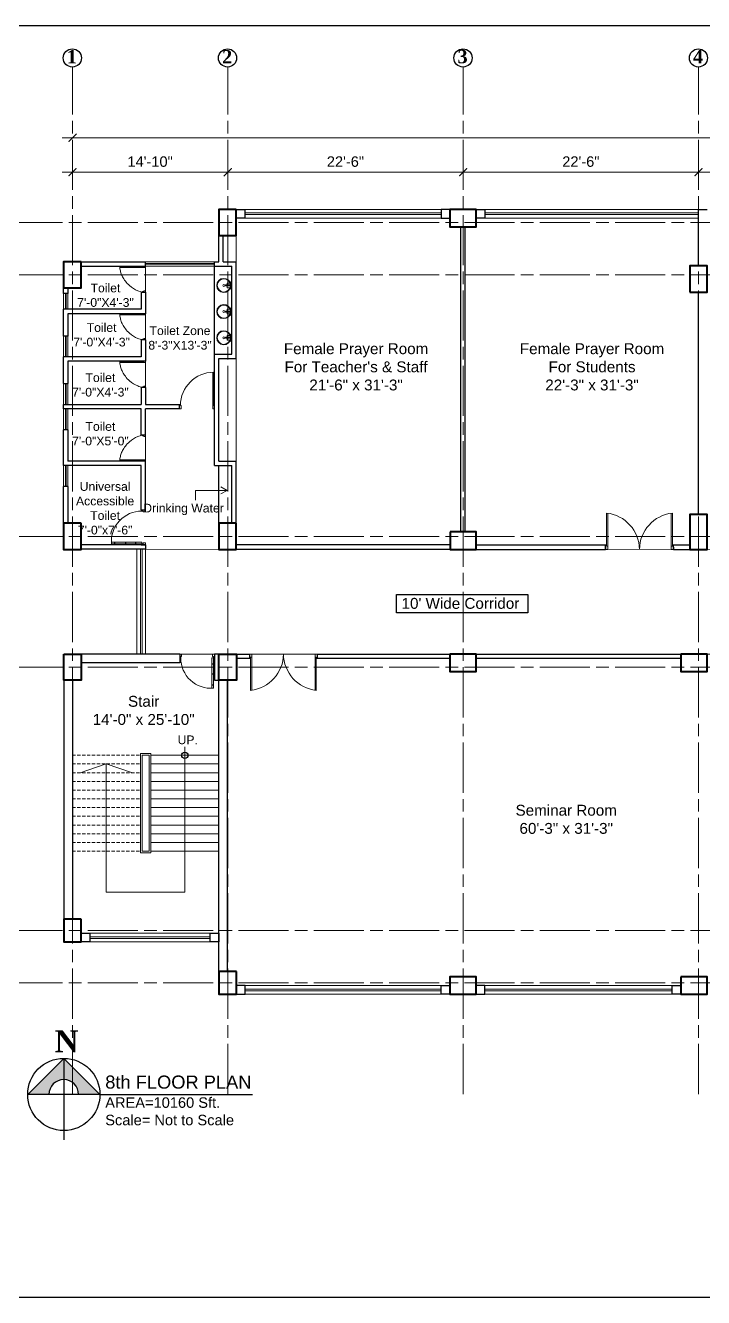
# Model space of a CAD drawing. Header units: inches. Extents: x -12 to 20935469, y -1604 to 24729220.
# Drawn here: x 20840343 to 20841121, y 24705706 to 24707164 of the extents above; entities that cross this region are included whole.
import ezdxf

# ---------------------------------------------------------------- set-up
doc = ezdxf.new("R2010")
doc.units = ezdxf.units.IN
doc.header["$LTSCALE"] = 0.03
doc.header["$MEASUREMENT"] = 0
doc.header["$PDMODE"] = 32
doc.header["$PDSIZE"] = 15
doc.linetypes.add('ACAD_ISO08W100', pattern=[36, 24, -3, 6, -3])
doc.linetypes.add('DASHED2', pattern=[0.375, 0.25, -0.125])
for name, color, linetype, lineweight in [('column', 1, 'Continuous', 40), ('Dim Line', 252, 'Continuous', 13), ('Door', 7, 'Continuous', 18), ('Gas', 21, 'Continuous', 5), ('Glass Line', 252, 'Continuous', 9), ('Grid Line', 252, 'Continuous', 18), ('Hatch', 253, 'Continuous', 15), ('Low Wall', 7, 'Continuous', 30), ('Main Wall', 7, 'Continuous', 30), ('RAIL', 23, 'Continuous', 13), ('STAIR', 46, 'Continuous', 15), ('TOILET FIXTURE', 142, 'Continuous', 5), ('wind.', 150, 'Continuous', 20)]:
    doc.layers.add(name, color=color, linetype=linetype, lineweight=lineweight)
doc.layers.add('TEXT', color=7, linetype='Continuous')
doc.styles.add('2', font='swisscl.ttf')
doc.styles.add('RomanS', font='arial.ttf', dxfattribs={"height": 12})
doc.styles.get("Standard").update_dxf_attribs({"font": 'timesbd.ttf'})
doc.dimstyles.new('Aec_Arch_I', dxfattribs={"dimscale": 96, "dimtxt": 12, "dimasz": 0.09375, "dimexe": 0.125, "dimexo": 0.125, "dimgap": 0.0625, "dimtad": 1, "dimdec": 0, "dimzin": 3, "dimdsep": 46, "dimlunit": 4, "dimtxsty": 'RomanS', "dimblk1": 'ARCHTICK', "dimblk2": 'ARCHTICK', "dimsah": 1, "dimcen": 0.09375, "dimdle": 0.125, "dimadec": 0, "dimazin": 0, "dimtfac": 0.75, "dimtdec": 0, "dimtmove": 2, "dimatfit": 3, "dimldrblk": 'ARCHTICK', "dimfxl": 1, "dimfrac": 1, "dimtolj": 1, "dimtzin": 0, "dimarcsym": 0})

# ---------------------------------------------------------------- blocks, each defined once
blk = doc.blocks.new('_ArchTick')
at = {"color": 0, "linetype": 'ByBlock', "lineweight": 35, "const_width": 0.15}
blk.add_lwpolyline([(-0.5, -0.5), (0.5, 0.5)], dxfattribs=at)
blk = doc.blocks.new('*D14')
at = {"layer": 'Defpoints', "color": 0, "transparency": 16777216}
for p in [(20831126.3, 24724578.2), (20830948.3, 24724562.3), (20831126.3, 24724562.3)]:
    blk.add_point(p, dxfattribs=at)
at = {"layer": 'Dim Line', "color": 0, "lineweight": -2, "transparency": 16777216}
for p, q in [((20830948.3, 24724574.3), (20830948.3, 24724590.2)), ((20831126.3, 24724574.3), (20831126.3, 24724590.2)), ((20830936.3, 24724578.2), (20831138.3, 24724578.2))]:
    blk.add_line(p, q, dxfattribs=at)
at = {"layer": 'Dim Line', "color": 0, "lineweight": -2, "transparency": 16777216, "xscale": 9, "yscale": 9, "zscale": 9, "rotation": 180}
blk.add_blockref('_ArchTick', (20830948.3, 24724578.2), dxfattribs=at)
at = {"layer": 'Dim Line', "color": 0, "lineweight": -2, "transparency": 16777216, "xscale": 9, "yscale": 9, "zscale": 9}
blk.add_blockref('_ArchTick', (20831126.3, 24724578.2), dxfattribs=at)
at = {"layer": 'Dim Line', "color": 0, "transparency": 16777216, "insert": (20831037.3, 24724590.3), "char_height": 12, "attachment_point": 5, "style": 'RomanS'}
blk.add_mtext('\\A1;14\'-10"', dxfattribs=at)
blk = doc.blocks.new('*D7')
at = {"layer": 'Defpoints', "color": 0, "transparency": 16777216}
for p in [(20831396.3, 24724578.2), (20831396.3, 24724578.2), (20831126.3, 24724562.3)]:
    blk.add_point(p, dxfattribs=at)
at = {"layer": 'Dim Line', "color": 0, "lineweight": -2, "transparency": 16777216}
for p, q in [((20831126.3, 24724574.3), (20831126.3, 24724590.2)), ((20831114.3, 24724578.2), (20831408.3, 24724578.2))]:
    blk.add_line(p, q, dxfattribs=at)
at = {"layer": 'Dim Line', "color": 0, "lineweight": -2, "transparency": 16777216, "xscale": 9, "yscale": 9, "zscale": 9, "rotation": 180}
blk.add_blockref('_ArchTick', (20831126.3, 24724578.2), dxfattribs=at)
at = {"layer": 'Dim Line', "color": 0, "lineweight": -2, "transparency": 16777216, "xscale": 9, "yscale": 9, "zscale": 9}
blk.add_blockref('_ArchTick', (20831396.3, 24724578.2), dxfattribs=at)
at = {"layer": 'Dim Line', "color": 0, "transparency": 16777216, "insert": (20831261.3, 24724590.3), "char_height": 12, "attachment_point": 5, "style": 'RomanS'}
blk.add_mtext('\\A1;22\'-6"', dxfattribs=at)
blk = doc.blocks.new('*D8')
at = {"layer": 'Defpoints', "color": 0, "transparency": 16777216}
for p in [(20831396.3, 24724578.2), (20831666.3, 24724578.2), (20831666.3, 24724578.2)]:
    blk.add_point(p, dxfattribs=at)
at = {"layer": 'Dim Line', "color": 0, "lineweight": -2, "transparency": 16777216}
blk.add_line((20831384.3, 24724578.2), (20831678.3, 24724578.2), dxfattribs=at)
at = {"layer": 'Dim Line', "color": 0, "lineweight": -2, "transparency": 16777216, "xscale": 9, "yscale": 9, "zscale": 9, "rotation": 180}
blk.add_blockref('_ArchTick', (20831396.3, 24724578.2), dxfattribs=at)
at = {"layer": 'Dim Line', "color": 0, "lineweight": -2, "transparency": 16777216, "xscale": 9, "yscale": 9, "zscale": 9}
blk.add_blockref('_ArchTick', (20831666.3, 24724578.2), dxfattribs=at)
at = {"layer": 'Dim Line', "color": 0, "transparency": 16777216, "insert": (20831531.3, 24724590.3), "char_height": 12, "attachment_point": 5, "style": 'RomanS'}
blk.add_mtext('\\A1;22\'-6"', dxfattribs=at)
blk = doc.blocks.new('*D9')
at = {"layer": 'Defpoints', "color": 0, "transparency": 16777216}
for p in [(20831666.3, 24724578.2), (20831844.3, 24724578.2), (20831844.3, 24724578.2)]:
    blk.add_point(p, dxfattribs=at)
at = {"layer": 'Dim Line', "color": 0, "lineweight": -2, "transparency": 16777216}
blk.add_line((20831654.3, 24724578.2), (20831856.3, 24724578.2), dxfattribs=at)
at = {"layer": 'Dim Line', "color": 0, "lineweight": -2, "transparency": 16777216, "xscale": 9, "yscale": 9, "zscale": 9, "rotation": 180}
blk.add_blockref('_ArchTick', (20831666.3, 24724578.2), dxfattribs=at)
at = {"layer": 'Dim Line', "color": 0, "lineweight": -2, "transparency": 16777216, "xscale": 9, "yscale": 9, "zscale": 9}
blk.add_blockref('_ArchTick', (20831844.3, 24724578.2), dxfattribs=at)
at = {"layer": 'Dim Line', "color": 0, "transparency": 16777216, "insert": (20831755.3, 24724590.3), "char_height": 12, "attachment_point": 5, "style": 'RomanS'}
blk.add_mtext('\\A1;14\'-10"', dxfattribs=at)
blk = doc.blocks.new('*D13')
at = {"layer": 'Defpoints', "color": 0, "transparency": 16777216}
for p in [(20830948.3, 24724610.7), (20832951.8, 24724617.8), (20832951.8, 24724610.7)]:
    blk.add_point(p, dxfattribs=at)
at = {"layer": 'Dim Line', "color": 0, "lineweight": -2, "transparency": 16777216}
for p, q in [((20830948.3, 24724622.7), (20830948.3, 24724629.8)), ((20832951.8, 24724622.7), (20832951.8, 24724629.8)), ((20830936.3, 24724617.8), (20832963.8, 24724617.8))]:
    blk.add_line(p, q, dxfattribs=at)
at = {"layer": 'Dim Line', "color": 0, "lineweight": -2, "transparency": 16777216, "xscale": 9, "yscale": 9, "zscale": 9, "rotation": 180}
blk.add_blockref('_ArchTick', (20830948.3, 24724617.8), dxfattribs=at)
at = {"layer": 'Dim Line', "color": 0, "lineweight": -2, "transparency": 16777216, "xscale": 9, "yscale": 9, "zscale": 9}
blk.add_blockref('_ArchTick', (20832951.8, 24724617.8), dxfattribs=at)
at = {"layer": 'Dim Line', "color": 0, "transparency": 16777216, "insert": (20831950, 24724629.9), "char_height": 12, "attachment_point": 5, "style": 'RomanS'}
blk.add_mtext('\\A1;166\'-11"', dxfattribs=at)
blk = doc.blocks.new('Door_45')
at = {"layer": 'Door'}
for p, q in [((1.5, 5), (1.5, 44)), ((1.5, 40), (2.2, 40)), ((2.2, 40), (2.2, 39.5)), ((2.2, 39.5), (2.7, 39.5)), ((2.7, 39.5), (2.7, 40)), ((2.7, 40), (3.5, 40)), ((3.5, 44), (3.5, 5)), ((1.5, 25.8), (2.2, 25.8)), ((2.2, 25.8), (2.2, 25.3)), ((2.2, 25.3), (2.7, 25.3)), ((2.7, 25.8), (3.5, 25.8)), ((2.7, 25.3), (2.7, 25.8)), ((0, 0), (0, 5)), ((0, 5), (1.5, 5)), ((1.5, 12.6), (2.2, 12.6)), ((3.5, 5), (1.5, 5)), ((1.5, 5), (1.5, 3)), ((1.5, 3), (2.5, 3)), ((2.2, 12.6), (2.2, 13.1)), ((2.2, 13.1), (2.7, 13.1)), ((2.5, 3), (2.5, 0)), ((2.7, 13.1), (2.7, 12.6)), ((2.7, 12.6), (3.5, 12.6)), ((42.5, 3), (42.5, 0)), ((43.5, 3), (42.5, 3)), ((45, 5), (43.5, 5)), ((43.5, 5), (43.5, 3)), ((45, 0), (45, 5)), ((2.5, 0), (0, 0)), ((42.5, 0), (45, 0))]:
    blk.add_line(p, q, dxfattribs=at)
blk.add_arc((4.7, 5.3), 38.8, 359.6233, 94.6685, dxfattribs=at)
blk = doc.blocks.new('sssss-flat-876')
at = {"layer": 'Door', "linetype": 'Continuous', "ltscale": 3}
blk.add_line((3666.5, 84027.2), (3666.5, 84055.7), dxfattribs=at)
at = {"layer": 'Door', "linetype": 'Continuous', "ltscale": 3, "extrusion": (-7.21527e-09, -3.35624e-18, 1), "elevation": 0}
for points in [[(3666.5, 84057.2), (3666.5, 84055.7), (3668.4, 84055.7), (3668.4, 84056.5), (3670.2, 84056.5), (3670.2, 84057.2)], [(3668.4, 84055.7), (3696.2, 84055.7), (3696.2, 84056.5), (3668.4, 84056.5)]]:
    blk.add_lwpolyline(points, close=True, dxfattribs=at)
at = {"layer": 'Door', "linetype": 'Continuous', "ltscale": 3, "flags": 128}
blk.add_lwpolyline([(3670.2, 84027.2, 0.04096), (3675.5, 84028.9, 0.082496), (3684.9, 84034.8, 0.052187), (3689.7, 84040, 0.043988), (3692.9, 84045, 0.036571), (3694.8, 84049.6, 0.034751), (3695.9, 84054.2, 0.011435), (3696.2, 84055.7)], format="xyb", dxfattribs=at)
at = {"layer": 'Door', "linetype": 'Continuous', "ltscale": 3}
blk.add_lwpolyline([(3666.5, 84027.2), (3666.5, 84028.7), (3668.4, 84028.7), (3668.4, 84027.9), (3670.2, 84027.9), (3670.2, 84027.2)], close=True, dxfattribs=at)
blk = doc.blocks.new('7-flat-72')
at = {"layer": 'Glass Line', "color": 8, "ltscale": 20}
for p, q in [((-64478.7, 376960.5), (-64480.3, 376960.5)), ((-64480.3, 376959.5), (-64480.3, 376960.5)), ((-64480.3, 376959.5), (-64480.3, 376960.5)), ((-64478.7, 376959.5), (-64480.3, 376959.5)), ((-64480.3, 376959.1), (-64480.3, 376959.4)), ((-64478.7, 376959.4), (-64480.3, 376959.4)), ((-64478.7, 376959.1), (-64480.3, 376959.1)), ((-64480.2, 376959.4), (-64480.2, 376959.5)), ((-64480.1, 376959.5), (-64480.1, 376960.5)), ((-64479.9, 376959.5), (-64479.9, 376960.5)), ((-64479.5, 376959.5), (-64479.5, 376960.5)), ((-64479.1, 376959.5), (-64479.1, 376960.5)), ((-64478.9, 376959.5), (-64478.9, 376960.5)), ((-64478.9, 376959.4), (-64478.9, 376959.5)), ((-64478.8, 376959.5), (-64478.8, 376960.5)), ((-64478.7, 376959.5), (-64478.7, 376960.5)), ((-64478.7, 376959.1), (-64478.7, 376959.4)), ((-64475.1, 376959.4), (-64476.9, 376959.4)), ((-64476.9, 376959.1), (-64476.9, 376959.4)), ((-64475.1, 376959.1), (-64476.9, 376959.1)), ((-64476.6, 376959.4), (-64476.6, 376966.6)), ((-64475.5, 376966.6), (-64476.6, 376966.6)), ((-64475.5, 376959.4), (-64475.5, 376966.6)), ((-64475.1, 376959.1), (-64475.1, 376959.4)), ((-64473.3, 376960.5), (-64471.7, 376960.5)), ((-64473.3, 376959.5), (-64473.3, 376960.5)), ((-64473.3, 376959.5), (-64473.3, 376960.5)), ((-64473.3, 376959.5), (-64471.7, 376959.5)), ((-64473.3, 376959.1), (-64473.3, 376959.4)), ((-64473.3, 376959.4), (-64471.7, 376959.4)), ((-64473.3, 376959.1), (-64471.7, 376959.1)), ((-64473.1, 376959.5), (-64473.1, 376960.5)), ((-64473.1, 376959.4), (-64473.1, 376959.5)), ((-64472.9, 376959.5), (-64472.9, 376960.5)), ((-64472.5, 376959.5), (-64472.5, 376960.5)), ((-64472.1, 376959.5), (-64472.1, 376960.5)), ((-64471.9, 376959.5), (-64471.9, 376960.5)), ((-64471.9, 376959.4), (-64471.9, 376959.5)), ((-64471.8, 376959.5), (-64471.8, 376960.5)), ((-64471.7, 376959.5), (-64471.7, 376960.5)), ((-64471.7, 376959.1), (-64471.7, 376959.4))]:
    blk.add_line(p, q, dxfattribs=at)
blk.add_circle((-64476, 376968.4, 0), 1.08, dxfattribs=at)
for radius, start, end in [(8.1, 273.8334, 266.1883), (7.55, 274.115, 265.9068)]:
    blk.add_arc((-64476, 376968.4, 0), radius, start, end, dxfattribs=at)
blk = doc.blocks.new('SFSFSFS-flat-72')
at = {"layer": 'TOILET FIXTURE', "ltscale": 0.2}
blk.add_lwpolyline([(-3918.5, -3608.1), (-3918.5, -3602.7), (-3923.9, -3602.7), (-3923.9, -3608.1)], close=True, dxfattribs=at)
at = {"layer": 'TOILET FIXTURE', "ltscale": 20}
blk.add_blockref('7-flat-72', (60554.8, -380567.2), dxfattribs=at)
blk = doc.blocks.new('$D40')
at = {"layer": 'Door'}
for p, q in [((1, 4), (1, 42)), ((2, 0), (2, 42)), ((1, 5), (0, 5)), ((2, 0), (0, 0)), ((2, 4), (1, 4)), ((39, 4), (38, 4)), ((38, 4), (38, 0)), ((40, 0), (38, 0)), ((40, 5), (39, 5)), ((39, 5), (39, 4))]:
    blk.add_line(p, q, dxfattribs=at)
blk.add_arc((1, 4), 38, 0, 90, dxfattribs=at)
blk = doc.blocks.new('fff')
at = {"layer": 'Grid Line', "color": 252, "linetype": 'ACAD_ISO08W100', "lineweight": 9, "ltscale": 80, "true_color": 0x939598}
for p, q in [((20830948.3, 24723521.1), (20830948.3, 24724698.8)), ((20831126.3, 24723521.1), (20831126.3, 24724698.8)), ((20831396.3, 24723521.1), (20831396.3, 24724698.8)), ((20831666.3, 24723521.1), (20831666.3, 24724698.8)), ((20833096.9, 24724520.6), (20830726.1, 24724520.6)), ((20833096.9, 24724460.6), (20830726.1, 24724460.6)), ((20833096.9, 24724160.7), (20830726.1, 24724160.7)), ((20833096.9, 24724010.7), (20830726.1, 24724010.7)), ((20833096.9, 24723708.7), (20830726.1, 24723708.7)), ((20833096.9, 24723648.8), (20830726.1, 24723648.8))]:
    blk.add_line(p, q, dxfattribs=at)
at = {"layer": 'Dim Line'}
for base, p1, p2, picture, middle in [((20832951.7523, 24724617.8128), (20830948.3088, 24724610.7482), (20832951.7523, 24724610.7482), '*D13', (20831950.0306, 24724629.9397)), ((20831126.3, 24724578.2), (20830948.3, 24724562.3), (20831126.3, 24724562.3), '*D14', (20831037.3, 24724590.3)), ((20831396.3, 24724578.2), (20831126.3, 24724562.3), (20831396.3, 24724578.2), '*D7', (20831261.3, 24724590.3)), ((20831666.3, 24724578.2), (20831396.3, 24724578.2), (20831666.3, 24724578.2), '*D8', (20831531.3, 24724590.3)), ((20831844.3, 24724578.2), (20831666.3, 24724578.2), (20831844.3, 24724578.2), '*D9', (20831755.3, 24724590.3))]:
    dim = blk.add_linear_dim(base=base, p1=p1, p2=p2, dimstyle='Aec_Arch_I', dxfattribs=at)
    dim.commit()
    dim.dimension.update_dxf_attribs({"geometry": picture, "text_midpoint": middle})

msp = doc.modelspace()

# ---------------------------------------------------------------- hatches: boundary and pattern name
at = {"layer": 'Low Wall'}
h = msp.add_hatch(color=256, dxfattribs=at)
h.paths.add_polyline_path([(20840370.1, 24705938.4), (20840345.8, 24705938.4), (20840387.2, 24705979.8), (20840387.2, 24705955.4, 0.414214)])
h.paths.add_polyline_path([(20840387.2, 24705955.4), (20840387.2, 24705979.8), (20840428.6, 24705938.4), (20840404.2, 24705938.4, 0.414214)])

# ---------------------------------------------------------------- linework, layer by layer
for p, q in [((20840560, 24706787.2), (20840560, 24706888.2)), ((20840565, 24706593.3), (20840565, 24706659.4)), ((20840476, 24706568.5), (20840481, 24706568.5)), ((20841008.4, 24706565.9), (20841008.4, 24706563.4)), ((20841086.4, 24706565.9), (20841086.4, 24706563.4)), ((20840595, 24706053.3), (20840595, 24706053.3)), ((20840387.2, 24705979.8), (20840387.2, 24705886.4)), ((20840428.6, 24705938.4), (20840603.6, 24705938.4))]:
    msp.add_line(p, q)
msp.add_lwpolyline([(20840768.7, 24706511.6), (20840919.5, 24706511.6), (20840919.5, 24706490.5), (20840768.7, 24706490.5)], close=True)
msp.add_lwpolyline([(20840428.5, 24705938.4), (20840345.8, 24705938.3)])
for centre, radius in [((20840526, 24706327.3), 3.61), ((20840387.2, 24705938.4), 41.4)]:
    msp.add_circle(centre, radius)
at = {"layer": 'column', "lineweight": 40, "ltscale": 20}
for points in [[(20840585, 24706953.2), (20840565, 24706953.2), (20840565, 24706923.2), (20840585, 24706923.2)], [(20840830.1, 24706953.2), (20840830.1, 24706933.2), (20840860.1, 24706933.2), (20840860.1, 24706953.2)], [(20840407, 24706893.2), (20840387, 24706893.2), (20840387, 24706863.2), (20840407, 24706863.2)], [(20841105, 24706858.4), (20841125, 24706858.4), (20841125, 24706888.4), (20841105, 24706888.4)], [(20841105, 24706563.3), (20841125, 24706563.3), (20841125, 24706603.3), (20841105, 24706603.3)], [(20840407, 24706593.3), (20840387, 24706593.3), (20840387, 24706563.3), (20840407, 24706563.3)], [(20840585, 24706593.3), (20840565, 24706593.3), (20840565, 24706563.3), (20840585, 24706563.3)], [(20840830.2, 24706583.3), (20840830.2, 24706563.3), (20840860.1, 24706563.3), (20840860.1, 24706583.3)], [(20840387.2, 24706443.3), (20840407.2, 24706443.3), (20840407.2, 24706413.3), (20840387.2, 24706413.3)], [(20840565.1, 24706443.3), (20840585.1, 24706443.3), (20840585.1, 24706413.3), (20840565.1, 24706413.3)], [(20840830.1, 24706443.3), (20840830.1, 24706423.3), (20840860.1, 24706423.3), (20840860.1, 24706443.3)], [(20841095, 24706443.3), (20841095, 24706423.3), (20841125, 24706423.3), (20841125, 24706443.3)], [(20840407.2, 24706139.3), (20840387.2, 24706139.3), (20840387.2, 24706113.3), (20840407.2, 24706113.3)], [(20840585.1, 24706079.3), (20840565.1, 24706079.3), (20840565.1, 24706053.3), (20840585.1, 24706053.3)], [(20840860.1, 24706053.3), (20840860.1, 24706073.3), (20840830.1, 24706073.3), (20840830.1, 24706053.3)], [(20841095, 24706073.3), (20841095, 24706053.3), (20841125, 24706053.3), (20841125, 24706073.3)]]:
    msp.add_lwpolyline(points, close=True, dxfattribs=at)
at = {"layer": 'Defpoints'}
msp.add_lwpolyline([(20840142.5, 24707164.1), (20842581.4, 24707164.1), (20842581.4, 24705705.5), (20840142.5, 24705705.5)], close=True, dxfattribs=at)
at = {"layer": 'Door'}
for p, q in [((20841009.7, 24706567.1), (20841009.7, 24706605)), ((20841011, 24706563.4), (20841011, 24706604.9)), ((20841083.8, 24706563.4), (20841083.8, 24706604.9)), ((20841085.1, 24706567.1), (20841085.1, 24706605)), ((20841009.7, 24706568.4), (20841008.4, 24706568.4)), ((20841011, 24706563.4), (20841008.4, 24706563.4)), ((20841011, 24706567.1), (20841009.7, 24706567.1)), ((20841083.8, 24706567.1), (20841085.1, 24706567.1)), ((20841083.8, 24706563.4), (20841086.4, 24706563.4)), ((20841085.1, 24706568.4), (20841086.4, 24706568.4)), ((20840602.7, 24706443.3), (20840600.1, 24706443.3)), ((20840601.4, 24706438.3), (20840600.1, 24706438.3)), ((20840601.4, 24706439.6), (20840601.4, 24706401.7)), ((20840602.7, 24706439.6), (20840601.4, 24706439.6)), ((20840602.7, 24706443.3), (20840602.7, 24706401.8)), ((20840675.5, 24706443.3), (20840675.5, 24706401.8)), ((20840675.5, 24706443.3), (20840678.1, 24706443.3)), ((20840675.5, 24706439.6), (20840676.8, 24706439.6)), ((20840676.8, 24706439.6), (20840676.8, 24706401.7)), ((20840676.8, 24706438.3), (20840678.1, 24706438.3))]:
    msp.add_line(p, q, dxfattribs=at)
for centre, start, end in [((20841005.1, 24706562.9), 0.5906, 83.7783), ((20841089.7, 24706562.9), 96.2217, 179.4094), ((20840596.9, 24706443.8), 276.2217, 359.4094), ((20840681.4, 24706443.8), 180.5906, 263.7783)]:
    msp.add_arc(centre, 42.3, start, end, dxfattribs=at)
at = {"layer": 'Gas', "color": 0, "lineweight": 5}
for points in [[(20840487, 24706329.3), (20840475, 24706329.3), (20840475, 24706215.3), (20840487, 24706215.3)], [(20840485, 24706327.3), (20840477, 24706327.3), (20840477, 24706217.3), (20840485, 24706217.3)]]:
    msp.add_lwpolyline(points, close=True, dxfattribs=at)
at = {"layer": 'Hatch', "lineweight": 5}
for p, q in [((20840585, 24706893.2), (20840585, 24706923.2)), ((20840585, 24706664.4), (20840585, 24706782.2))]:
    msp.add_line(p, q, dxfattribs=at)
at = {"layer": 'Hatch', "lineweight": 0}
msp.add_lwpolyline([(20842316.5, 24706563.4), (20841482.6, 24706563.4), (20841482.6, 24706878.2), (20841303, 24706878.4), (20841303, 24706563.3), (20840481, 24706563.5), (20840481, 24706443.4), (20841303, 24706443.4), (20841303, 24706223.9), (20841512.6, 24706223.9), (20841512.6, 24706073.3), (20841512.6, 24706058.4), (20841514.1, 24706058.4), (20841617.8, 24706058.4), (20841615.5, 24706443.4), (20842316.5, 24706443.4)], close=True, dxfattribs=at)
at = {"layer": 'Low Wall', "color": 0}
msp.add_lwpolyline([(20840345.8, 24705938.4), (20840387.2, 24705979.8), (20840428.6, 24705938.4)], dxfattribs=at)
at = {"layer": 'Low Wall'}
msp.add_arc((20840387.2, 24705938.4), 17, 0, 180, dxfattribs=at)
at = {"layer": 'Main Wall', "lineweight": 30}
for p, q in [((20841115, 24706953.2), (20841125, 24706953.2)), ((20841115, 24706888.4), (20841115, 24706953.2)), ((20840565, 24706893.2), (20840565, 24706923.2)), ((20840570, 24706893.2), (20840570, 24706923.2)), ((20840842.6, 24706583.3), (20840842.6, 24706933.2)), ((20840847.6, 24706583.3), (20840847.6, 24706933.2)), ((20841115, 24706907.2), (20841115, 24706907.2)), ((20840407, 24706893.2), (20840481, 24706893.2)), ((20840481, 24706888.2), (20840481, 24706893.2)), ((20840560, 24706893.2), (20840565, 24706893.2)), ((20840560, 24706888.2), (20840560, 24706893.2)), ((20840570, 24706893.2), (20840585, 24706893.2)), ((20840585, 24706782.2), (20840585, 24706893.2)), ((20841115, 24706901.2), (20841115, 24706901.2)), ((20840407, 24706888.2), (20840481, 24706888.2)), ((20840560, 24706888.2), (20840580, 24706888.2)), ((20840580, 24706787.2), (20840580, 24706888.2)), ((20840387, 24706856.6), (20840387, 24706863.2)), ((20840476, 24706858.2), (20840481, 24706858.2)), ((20840476, 24706858.2), (20840476, 24706838.6)), ((20841115, 24706603.3), (20841115, 24706858.4)), ((20840476, 24706838.6), (20840387, 24706838.6)), ((20840387, 24706808), (20840387, 24706838.6)), ((20840481, 24706833.6), (20840392, 24706833.6)), ((20840476, 24706803.6), (20840476, 24706784)), ((20840481, 24706803.6), (20840476, 24706803.6)), ((20840476, 24706784), (20840387, 24706784)), ((20840387, 24706753.4), (20840387, 24706784)), ((20840481, 24706779), (20840392, 24706779)), ((20840392, 24706779), (20840392, 24706753.4)), ((20840560, 24706729.4), (20840560, 24706787.2)), ((20840560, 24706787.2), (20840580, 24706787.2)), ((20840565, 24706664.4), (20840565, 24706782.2)), ((20840565, 24706782.2), (20840585, 24706782.2)), ((20840387, 24706753.4), (20840392, 24706753.4)), ((20840481, 24706749), (20840476, 24706749)), ((20840387, 24706729.4), (20840476, 24706729.4)), ((20840387, 24706724.4), (20840387, 24706729.4)), ((20840520, 24706724.4), (20840520, 24706729.4)), ((20840560, 24706659.4), (20840560, 24706729.4)), ((20840476, 24706724.4), (20840387, 24706724.4)), ((20840476, 24706694.4), (20840476, 24706724.4)), ((20840481, 24706694.4), (20840481, 24706724.4)), ((20840520, 24706724.4), (20840481, 24706724.4)), ((20840392, 24706700.4), (20840387, 24706700.4)), ((20840387, 24706659.4), (20840387, 24706700.4)), ((20840392, 24706700.4), (20840392, 24706664.4)), ((20840481, 24706694.4), (20840476, 24706694.4)), ((20840476, 24706659.4), (20840387, 24706659.4)), ((20840481, 24706664.4), (20840392, 24706664.4)), ((20840476, 24706608.5), (20840476, 24706659.4)), ((20840481, 24706608.5), (20840481, 24706664.4)), ((20840560, 24706659.4), (20840580, 24706659.4)), ((20840565, 24706664.4), (20840585, 24706664.4)), ((20840580, 24706593.3), (20840580, 24706659.4)), ((20840585, 24706593.3), (20840585, 24706664.4)), ((20840387, 24706593.3), (20840387, 24706635.4)), ((20840392, 24706635.4), (20840387, 24706635.4)), ((20840392, 24706635.4), (20840392, 24706593.3)), ((20840481, 24706608.5), (20840476, 24706608.5)), ((20840481, 24706568.5), (20840407, 24706568.5)), ((20840481, 24706563.5), (20840407, 24706563.5)), ((20840481, 24706568.5), (20840481, 24706563.5)), ((20840830.2, 24706568.4), (20840585, 24706568.4)), ((20840830.2, 24706563.4), (20840585, 24706563.4)), ((20840860.1, 24706568.4), (20841008.4, 24706568.4)), ((20840860.1, 24706563.4), (20841008.4, 24706563.4)), ((20841008.4, 24706563.4), (20841008.4, 24706568.4)), ((20841086.4, 24706563.4), (20841086.4, 24706568.4)), ((20841086.4, 24706568.4), (20841105, 24706568.4)), ((20841086.4, 24706563.4), (20841105, 24706563.4)), ((20840520.1, 24706443.3), (20840407.2, 24706443.3)), ((20840520.1, 24706443.3), (20840520.1, 24706433.3)), ((20840565.1, 24706443.3), (20840560.1, 24706443.3)), ((20840560.1, 24706443.3), (20840560.1, 24706413.3)), ((20840575.1, 24706443.3), (20840565.1, 24706443.3)), ((20840585.1, 24706443.3), (20840600.1, 24706443.3)), ((20840600.1, 24706438.3), (20840585.1, 24706438.3)), ((20840600.1, 24706443.3), (20840600.1, 24706438.3)), ((20840678.1, 24706443.3), (20840830.1, 24706443.3)), ((20840678.1, 24706438.3), (20840678.1, 24706443.3)), ((20840830.1, 24706438.3), (20840678.1, 24706438.3)), ((20840860.1, 24706443.3), (20841095, 24706443.3)), ((20841095, 24706438.3), (20840860.1, 24706438.3)), ((20840520.1, 24706433.3), (20840407.2, 24706433.3)), ((20840387.2, 24706413.3), (20840387.2, 24706139.3)), ((20840397.2, 24706413.3), (20840397.2, 24706139.3)), ((20840560.1, 24706413.3), (20840565.1, 24706413.3)), ((20840565.1, 24706079.3), (20840565.1, 24706413.3)), ((20840575.1, 24706079.3), (20840575.1, 24706413.3))]:
    msp.add_line(p, q, dxfattribs=at)
for points in [[(20840585, 24706953.2), (20840595, 24706953.2), (20840595, 24706943.2), (20840585, 24706943.2)], [(20840830, 24706953.2), (20840820, 24706953.2), (20840820, 24706943.2), (20840830, 24706943.2)], [(20840860, 24706953.2), (20840870, 24706953.2), (20840870, 24706943.2), (20840860, 24706943.2)], [(20840392, 24706863.2), (20840392, 24706856.6)], [(20840392, 24706856.6), (20840387, 24706856.6)], [(20840481, 24706858.2), (20840481, 24706833.6)], [(20840392, 24706833.6), (20840392, 24706808)], [(20840392, 24706808), (20840387, 24706808)], [(20840481, 24706803.6), (20840481, 24706779)], [(20840476, 24706749), (20840476, 24706729.4)], [(20840481, 24706749), (20840481, 24706729.4)], [(20840481, 24706729.4), (20840520, 24706729.4)], [(20840585.1, 24706053.3), (20840595.1, 24706053.3), (20840595.1, 24706063.3), (20840585.1, 24706063.3)], [(20840830.1, 24706053.3), (20840820.1, 24706053.3), (20840820.1, 24706063.3), (20840830.1, 24706063.3)], [(20840860.1, 24706053.3), (20840870.1, 24706053.3), (20840870.1, 24706063.3), (20840860.1, 24706063.3)], [(20841095, 24706053.3), (20841085, 24706053.3), (20841085, 24706063.3), (20841095, 24706063.3)]]:
    msp.add_lwpolyline(points, dxfattribs=at)
at = {"layer": 'Main Wall'}
for points in [[(20840407.2, 24706123.3), (20840417.2, 24706123.3), (20840417.2, 24706113.3), (20840407.2, 24706113.3)], [(20840555.1, 24706123.3), (20840565.1, 24706123.3), (20840565.1, 24706113.3), (20840555.1, 24706113.3)]]:
    msp.add_lwpolyline(points, close=True, dxfattribs=at)
at = {"layer": 'RAIL', "lineweight": 9}
for p, q in [((20840526, 24706337), (20840526, 24706170.3)), ((20840436, 24706317.3), (20840406, 24706307.3)), ((20840436, 24706170.3), (20840436, 24706317.3)), ((20840466, 24706307.3), (20840436, 24706317.3)), ((20840565, 24706307.3), (20840487, 24706307.3)), ((20840526, 24706170.3), (20840436, 24706170.3))]:
    msp.add_line(p, q, dxfattribs=at)
at = {"layer": 'STAIR', "color": 253, "lineweight": 5}
for p, q in [((20840574.6, 24706631), (20840538.4, 24706631)), ((20840538.4, 24706631), (20840538.4, 24706619.8)), ((20840574.6, 24706631), (20840567.3, 24706635.1)), ((20840574.6, 24706631), (20840567.3, 24706627))]:
    msp.add_line(p, q, dxfattribs=at)
at = {"layer": 'STAIR', "color": 32, "linetype": 'DASHED2', "lineweight": 5, "ltscale": 500}
for p, q in [((20840397, 24706327.3), (20840475, 24706327.3)), ((20840397, 24706317.3), (20840475, 24706317.3)), ((20840397, 24706307.3), (20840475, 24706307.3)), ((20840397, 24706297.3), (20840475, 24706297.3)), ((20840397, 24706287.3), (20840475, 24706287.3)), ((20840397, 24706277.3), (20840475, 24706277.3)), ((20840397, 24706267.3), (20840475, 24706267.3)), ((20840397, 24706257.3), (20840475, 24706257.3)), ((20840397, 24706247.3), (20840475, 24706247.3)), ((20840397, 24706237.3), (20840475, 24706237.3)), ((20840397, 24706227.3), (20840475, 24706227.3)), ((20840397, 24706217.3), (20840475, 24706217.3))]:
    msp.add_line(p, q, dxfattribs=at)
at = {"layer": 'STAIR', "color": 32, "lineweight": 5}
for p, q in [((20840487, 24706327.3), (20840565, 24706327.3)), ((20840487, 24706317.3), (20840565, 24706317.3)), ((20840505, 24706307.3), (20840565, 24706307.3)), ((20840487, 24706297.3), (20840565, 24706297.3)), ((20840487, 24706287.3), (20840565, 24706287.3)), ((20840487, 24706277.3), (20840565, 24706277.3)), ((20840487, 24706267.3), (20840565, 24706267.3)), ((20840487, 24706257.3), (20840565, 24706257.3)), ((20840487, 24706247.3), (20840565, 24706247.3)), ((20840487, 24706237.3), (20840565, 24706237.3)), ((20840487, 24706227.3), (20840565, 24706227.3)), ((20840487, 24706217.3), (20840565, 24706217.3))]:
    msp.add_line(p, q, dxfattribs=at)
at = {"layer": 'TEXT'}
for centre in [(20840397, 24707126.8), (20840575, 24707126.8), (20840845, 24707126.8), (20841115, 24707126.8)]:
    msp.add_circle(centre, 10.4, dxfattribs=at)
at = {"layer": 'wind.', "lineweight": 5}
for p, q in [((20840820, 24706953.2), (20840595, 24706953.2)), ((20840595, 24706949.2), (20840820, 24706949.3)), ((20840870, 24706953.2), (20841115, 24706953.2)), ((20840870, 24706949.2), (20841115, 24706949.3)), ((20840595, 24706947.2), (20840820, 24706947.3)), ((20840595, 24706943.2), (20840820, 24706943.2)), ((20840870, 24706947.2), (20841115, 24706947.3)), ((20840870, 24706943.2), (20841115, 24706943.2)), ((20840481, 24706893.2), (20840560, 24706893.2)), ((20840481, 24706891.2), (20840560, 24706891.2)), ((20840481, 24706890.2), (20840560, 24706890.2)), ((20840481, 24706888.2), (20840560, 24706888.2)), ((20840387, 24706856.6), (20840387, 24706838.6)), ((20840389, 24706856.6), (20840389, 24706838.6)), ((20840390, 24706856.6), (20840390, 24706838.6)), ((20840392, 24706856.6), (20840392, 24706838.6)), ((20840387, 24706808), (20840387, 24706784)), ((20840389, 24706808), (20840389, 24706784)), ((20840390, 24706808), (20840390, 24706784)), ((20840392, 24706808), (20840392, 24706784)), ((20840387, 24706729.4), (20840387, 24706753.4)), ((20840389, 24706729.4), (20840389, 24706753.4)), ((20840390, 24706729.4), (20840390, 24706753.4)), ((20840392, 24706729.4), (20840392, 24706753.4)), ((20840387, 24706700.4), (20840387, 24706724.4)), ((20840389, 24706700.4), (20840389, 24706724.4)), ((20840390, 24706700.4), (20840390, 24706724.4)), ((20840392, 24706700.4), (20840392, 24706724.4)), ((20840387, 24706635.4), (20840387, 24706659.4)), ((20840389, 24706635.4), (20840389, 24706659.4)), ((20840390, 24706635.4), (20840390, 24706659.4)), ((20840392, 24706635.4), (20840392, 24706659.4)), ((20840471.1, 24706443.3), (20840471.1, 24706563.4)), ((20840475.1, 24706443.3), (20840475.1, 24706563.4)), ((20840477.1, 24706443.3), (20840477.1, 24706563.4)), ((20840412.2, 24706123.3), (20840560.1, 24706123.3)), ((20840417.2, 24706119.3), (20840555.1, 24706119.3)), ((20840417.2, 24706117.3), (20840555.1, 24706117.3)), ((20840412.2, 24706113.3), (20840560.1, 24706113.3)), ((20840820, 24706063.3), (20840595.1, 24706063.3)), ((20840820, 24706059.3), (20840595.1, 24706059.3)), ((20840860.1, 24706059.3), (20840860, 24706059.3)), ((20841085, 24706063.3), (20840870.1, 24706063.3)), ((20841085, 24706059.3), (20840870.1, 24706059.3)), ((20840820, 24706057.3), (20840595.1, 24706057.3)), ((20840820, 24706053.3), (20840595.1, 24706053.3)), ((20840830, 24706057.3), (20840830, 24706057.3)), ((20840860.1, 24706057.3), (20840860, 24706057.3)), ((20841085, 24706057.3), (20840870.1, 24706057.3)), ((20841085, 24706053.3), (20840870.1, 24706053.3))]:
    msp.add_line(p, q, dxfattribs=at)
at = {"layer": 'wind.'}
msp.add_line((20840481, 24706443.3), (20840481, 24706563.5), dxfattribs=at)

# ---------------------------------------------------------------- block references
at = {"layer": 'Door', "ltscale": 20, "xscale": -1}
for p in [(20844147.5, 24622831), (20844147.5, 24622776.4), (20844147.5, 24622721.8)]:
    msp.add_blockref('sssss-flat-876', p, dxfattribs=at)
at = {"layer": 'Door', "xscale": -1}
msp.add_blockref('$D40', (20840560, 24706724.4), dxfattribs=at)
at = {"layer": 'Door', "ltscale": 20, "rotation": 180}
msp.add_blockref('sssss-flat-876', (20844147.5, 24790721.6), dxfattribs=at)
at = {"layer": 'Door', "color": 250, "ltscale": 20, "xscale": 0.8888888888759539, "yscale": 0.8888888888759539, "zscale": 0.8888888888759539}
for p, rotation in [((20840481, 24706568.5), 90.00000000000001), ((20840560.1, 24706443.3), 180)]:
    msp.add_blockref('Door_45', p, dxfattribs=dict(at, rotation=rotation))
at = {"layer": 'Hatch', "lineweight": 0}
msp.add_blockref('fff', (9448.9, -17582.4), dxfattribs=at)
at = {"layer": 'TOILET FIXTURE', "ltscale": 20, "rotation": 90.00000000000001}
for p in [(20836971.9, 24710787.2), (20836971.9, 24710757.2), (20836971.9, 24710727.2)]:
    msp.add_blockref('SFSFSFS-flat-72', p, dxfattribs=at)

# ---------------------------------------------------------------- texts
msp.add_text('N', height=25.2).set_placement((20840376.6, 24705986.8))
at = {"layer": 'TEXT', "char_height": 15.44, "width": 227.458, "attachment_point": 8, "rotation": 0}
for s, insert in [('\\A1;1', (20840396.5, 24707120.5)), ('\\A1;2', (20840574.5, 24707120.5)), ('\\A1;3', (20840844.5, 24707120.5)), ('\\A1;4', (20841114.5, 24707120.5))]:
    msp.add_mtext(s, dxfattribs=dict(at, insert=insert))
at = {"layer": 'TEXT', "color": 30, "lineweight": 5, "ltscale": 20, "attachment_point": 2, "style": '2'}
for s, width, gutter_width, insert, char_height in [('{\\fArial|b0|i0|c0|p34;\\C0;Toilet \\P7\'-0"X4\'-3"}', 104.76, 0.5, (20840435, 24706868.1), 10), ('{\\fArial|b0|i0|c0|p34;\\C0;Toilet \\P7\'-0"X4\'-3"}', 104.76, 0.5, (20840430.6, 24706822.7), 10), ('{\\fArial|b0|i0|c0|p34;\\C0;Toilet Zone\\P8\'-3"X13\'-3"}', 104.76, 0.5, (20840520.5, 24706819.1), 10), ('\\pxsm1;{\\fArial|b0|i0|c0|p34;\\C0;Female Prayer Room\\PFor Teacher\'s & Staff\\P21\'-6" x 31\'-3" }', 235.592, 0.75, (20840722.4, 24706799.7), 12.476), ('\\pxsm1;{\\fArial|b0|i0|c0|p34;\\C0;Female Prayer Room\\PFor Students\\P22\'-3" x 31\'-3" }', 204.588, 0.75, (20840993, 24706799.7), 12.476), ('{\\fArial|b0|i0|c0|p34;\\C0;Toilet \\P7\'-0"X4\'-3"}', 104.76, 0.5, (20840429.2, 24706765.3), 10), ('{\\fArial|b0|i0|c0|p34;\\C0;Toilet \\P7\'-0"X5\'-0"}', 104.76, 0.5, (20840429.2, 24706709.3), 10), ('{\\fArial|b0|i0|c0|p34;\\C0;Universal Accessible Toilet\\P7\'-0"x7\'-6"}', 89.095, 0.35, (20840434.6, 24706640.5), 10), ('\\pxsm1;{\\fArial|b0|i0|c0|p34;\\C0;Drinking Water }', 88.563, 0.282, (20840524.5, 24706615.7), 10), ("\\pxsm1,qc;{\\fArial|b0|i0|c0|p34;\\C0;10' Wide Corridor}", 227.89, 0.75, (20840842.1, 24706507.7), 12.476), ('\\pxsm1;{\\fArial|b0|i0|c0|p34;\\C0;Stair\\P14\'-0" x 25\'-10"  }', 148.355, 0.282, (20840478.8, 24706395.4), 12.476), ('{\\fArial|b0|i0|c0|p34;\\C0;UP.}', 104.76, 0.5, (20840529.4, 24706350), 10), ('\\pxsm1;{\\fArial|b0|i0|c0|p34;\\C0;Seminar Room\\P60\'-3" x 31\'-3" }', 157.249, 0.75, (20840963.4, 24706270.5), 12.476), ('\\A1;\\pxql;{\\fArial|b0|i0|c0|p34;\\C0;8th FLOOR PLAN \\P\\H0.8x;AREA=10160 Sft.\\PScale= Not to Scale}', 640.124, 0.5, (20840754.8, 24705960.1), 15)]:
    msp.add_mtext_dynamic_manual_height_columns(s, width=width, gutter_width=gutter_width, heights=[0], dxfattribs=dict(at, insert=insert, char_height=char_height))

doc.saveas('drawing.dxf')
